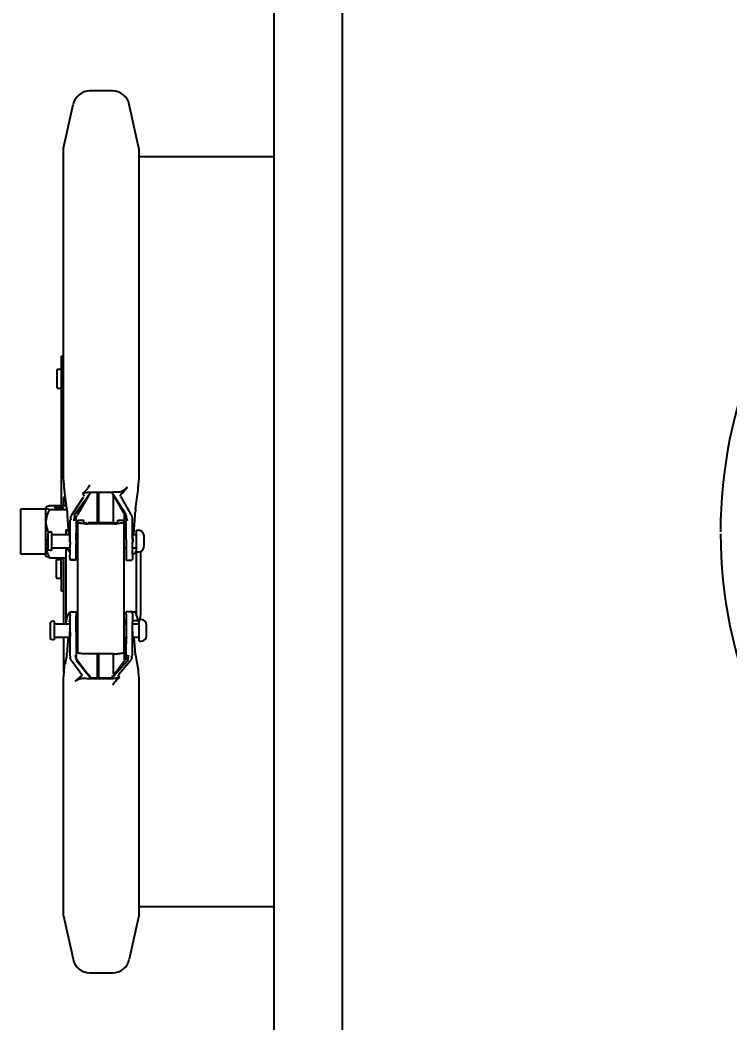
# Model space of a CAD drawing. Header units: millimetres. Extents: x 11802 to 19889, y -472 to 9054.
# Drawn here: x 13176.6 to 13366, y 3112.9 to 3380.4 of the extents above; entities that cross this region are included whole.
import ezdxf

# ---------------------------------------------------------------- set-up
doc = ezdxf.new("R2010")
doc.units = ezdxf.units.MM
doc.header["$LTSCALE"] = 307.34
doc.header["$PDMODE"] = 3
doc.header["$PDSIZE"] = 8
doc.layers.get('0').update_dxf_attribs({"linetype": 'CONTINUOUS'})
doc.layers.get('Defpoints').update_dxf_attribs({"linetype": 'CONTINUOUS'})
doc.styles.get("Standard").update_dxf_attribs({"font": 'calibri.ttf'})
doc.dimstyles.new('DIMSTYLE_1', dxfattribs={"dimtxt": 35, "dimasz": 35, "dimexe": 1.5, "dimexo": 1, "dimgap": 0.875, "dimtad": 1, "dimdsep": 46, "dimtxsty": 'Standard', "dimblk": '_FILLED', "dimblk1": '_FILLED', "dimblk2": '_FILLED', "dimcen": 0.09, "dimazin": 2, "dimtp": 0.01, "dimtm": 0.01, "dimtfac": 1, "dimtofl": 0, "dimtmove": 0, "dimatfit": 3, "dimldrblk": '_FILLED', "dimfxl": 1, "dimtolj": 1, "dimarcsym": 0})

# ---------------------------------------------------------------- blocks, each defined once
blk = doc.blocks.new('_FILLED')
at = {"color": 0, "linetype": 'ByBlock'}
blk.add_solid([(0, 0), (-1, 0.2143), (-1, -0.2143)], dxfattribs=at)
blk = doc.blocks.new('*D261')
at = {"color": 0, "linetype": 'Continuous', "lineweight": -2}
for p, q in [((12345.6, 3309.82), (12345.6, 3643.34)), ((13969.99, 3376.87), (13969.99, 3643.34)), ((13934.99, 3641.84), (12380.6, 3641.84))]:
    blk.add_line(p, q, dxfattribs=at)
at = {"layer": 'Defpoints', "color": 0}
for p in [(12345.6, 3641.84), (13969.99, 3375.87), (12345.6, 3308.82)]:
    blk.add_point(p, dxfattribs=at)
at = {"color": 0, "linetype": 'ByBlock', "lineweight": -2, "xscale": 35, "yscale": 35, "zscale": 35, "rotation": 180}
blk.add_blockref('_FILLED', (12345.6, 3641.84), dxfattribs=at)
at = {"color": 0, "linetype": 'ByBlock', "lineweight": -2, "xscale": 35, "yscale": 35, "zscale": 35}
blk.add_blockref('_FILLED', (13969.99, 3641.84), dxfattribs=at)
at = {"color": 0, "insert": (13157.8, 3660.57), "char_height": 35, "attachment_point": 5}
blk.add_mtext('\\A1;\\A1;C', dxfattribs=at)

msp = doc.modelspace()

# ---------------------------------------------------------------- linework, layer by layer
at = {"color": 0, "linetype": 'Continuous'}
for p, q in [((13244.44067, 2994.4293), (13244.44067, 3534.35779)), ((13262.54327, 3534.35779), (13262.54327, 2994.4293)), ((13201.25023, 3361.46605), (13195.23371, 3361.46605)), ((13188.17934, 3346.20983), (13190.74115, 3357.85441)), ((13208.3046, 3346.20983), (13205.74279, 3357.85441)), ((13188.17934, 3260.00522), (13188.17934, 3346.20983)), ((13208.3046, 3346.20983), (13208.3046, 3259.9854)), ((13244.44067, 3343.86605), (13208.3046, 3343.86605)), ((13188.17934, 3290.72261), (13187.63688, 3290.72261)), ((13187.63688, 3250.81667), (13187.63688, 3290.72258)), ((13186.48688, 3287.22261), (13186.43688, 3286.88483)), ((13186.48688, 3287.22261), (13187.58688, 3287.22261)), ((13186.43688, 3286.88483), (13186.43688, 3282.47455)), ((13186.43688, 3282.47455), (13186.48688, 3282.22261)), ((13186.48688, 3282.22261), (13187.58688, 3282.22261)), ((13188.35263, 3256.34501), (13188.33796, 3256.51855)), ((13188.37486, 3255.7923), (13188.36905, 3255.99867)), ((13189.06102, 3249.97747), (13188.37486, 3255.7923)), ((13188.67914, 3253.21367), (13188.17934, 3253.01067)), ((13188.17934, 3253.01067), (13188.17934, 3250.81667)), ((13188.17934, 3253.01067), (13188.70431, 3253.00035)), ((13188.48319, 3254.85545), (13188.49499, 3254.77426)), ((13190.5547, 3248.7189), (13193.53434, 3253.17381)), ((13195.44197, 3254.41782), (13191.21673, 3248.52061)), ((13194.925, 3253.67217), (13192.01876, 3248.62951)), ((13192.01876, 3248.62951), (13194.9265, 3253.6713)), ((13201.25023, 3254.41782), (13195.23371, 3254.41782)), ((13197.15864, 3254.41782), (13197.15864, 3246.25507)), ((13197.49197, 3254.41782), (13197.49197, 3246.25507)), ((13201.04197, 3254.41782), (13201.04197, 3254.4832)), ((13201.04197, 3254.41782), (13204.77137, 3248.64394)), ((13201.47683, 3253.74456), (13201.40552, 3253.86046)), ((13201.49197, 3246.25507), (13201.49197, 3253.74456)), ((13204.5024, 3248.55574), (13201.49197, 3253.71238)), ((13203.46542, 3253.19142), (13206.02964, 3248.70078)), ((13207.434, 3249.96733), (13207.96364, 3253.85729)), ((13176.69197, 3249.90184), (13176.69197, 3237.90184)), ((13183.49197, 3249.90184), (13176.69197, 3249.90184)), ((13183.49197, 3237.41778), (13183.49197, 3250.38591)), ((13189.06102, 3250.81667), (13184.49142, 3250.81667)), ((13184.49142, 3249.88565), (13189.06102, 3249.88565)), ((13189.14245, 3249.29053), (13189.12911, 3249.31039)), ((13189.20668, 3248.28817), (13189.53433, 3243.20807)), ((13189.94197, 3243.57281), (13189.94165, 3246.95891)), ((13190.44324, 3248.55464), (13190.5547, 3248.7189)), ((13191.15189, 3248.14074), (13191.19814, 3248.377)), ((13191.19814, 3248.377), (13191.21432, 3248.45784)), ((13191.54103, 3246.97845), (13191.53982, 3247.17019)), ((13191.54103, 3246.97845), (13191.54197, 3246.37912)), ((13192.01876, 3248.62951), (13191.86541, 3248.36772)), ((13192.04197, 3247.03922), (13193.64197, 3247.03922)), ((13192.04197, 3211.64947), (13192.04197, 3247.0392)), ((13193.64197, 3246.37912), (13193.64197, 3247.0392)), ((13202.64197, 3246.37912), (13202.64197, 3247.03922)), ((13202.64197, 3247.03922), (13204.24197, 3247.03922)), ((13204.24197, 3247.03922), (13204.24197, 3211.64947)), ((13204.49197, 3246.37912), (13204.49197, 3248.35749)), ((13204.5024, 3248.55574), (13204.61938, 3248.35749)), ((13204.77137, 3248.64394), (13204.92639, 3248.64394)), ((13204.8728, 3248.34463), (13204.84759, 3248.42068)), ((13204.90637, 3248.17565), (13204.8728, 3248.34463)), ((13204.97186, 3247.83538), (13204.90487, 3247.6035)), ((13204.90487, 3247.60117), (13204.93379, 3247.39087)), ((13204.92639, 3248.07257), (13204.97186, 3247.83538)), ((13204.93379, 3247.39087), (13204.94323, 3247.17357)), ((13204.94197, 3246.72553), (13204.94323, 3247.17357)), ((13206.54288, 3247.03836), (13206.54197, 3246.67638)), ((13206.95268, 3243.25575), (13207.27658, 3248.27749)), ((13207.30434, 3249.22139), (13207.35912, 3249.3403)), ((13188.89197, 3243.20807), (13188.89197, 3244.45945)), ((13188.89197, 3244.45945), (13189.45362, 3244.45945)), ((13191.54197, 3246.37912), (13191.54197, 3243.57281)), ((13191.91597, 3244.41138), (13191.91597, 3243.65807)), ((13201.64197, 3246.25507), (13194.64197, 3246.25507)), ((13201.64197, 3246.05658), (13194.64197, 3246.05658)), ((13204.76752, 3243.20807), (13204.76752, 3244.41138)), ((13204.94197, 3243.53864), (13204.94197, 3246.72553)), ((13206.54197, 3246.67638), (13206.54197, 3243.53864)), ((13207.69197, 3238.50807), (13207.69197, 3244.30807)), ((13207.69197, 3244.30807), (13208.19197, 3244.30807)), ((13184.33398, 3243.81593), (13183.99197, 3243.5565)), ((13183.99197, 3243.5565), (13183.99197, 3239.25964)), ((13184.75324, 3243.90807), (13184.33398, 3243.81593)), ((13184.99197, 3243.90807), (13184.75324, 3243.90807)), ((13184.99197, 3243.90807), (13184.99197, 3238.90807)), ((13184.99197, 3243.20807), (13189.68816, 3243.20807)), ((13189.9258, 3241.11064), (13189.93098, 3241.64016)), ((13191.54197, 3243.20807), (13192.04197, 3243.20807)), ((13204.24197, 3243.20807), (13204.76752, 3243.20807)), ((13206.55288, 3241.60599), (13206.55767, 3241.11338)), ((13206.79575, 3243.65807), (13206.82532, 3243.39974)), ((13206.79578, 3243.20807), (13207.69197, 3243.20807)), ((13209.69197, 3240.02545), (13209.69197, 3242.79069)), ((13184.33398, 3239.00021), (13183.99197, 3239.25964)), ((13184.75324, 3238.90807), (13184.33398, 3239.00021)), ((13184.99197, 3238.90807), (13184.75324, 3238.90807)), ((13184.99197, 3239.60807), (13189.83051, 3239.60807)), ((13188.89197, 3219.39345), (13188.89197, 3239.60807)), ((13189.90813, 3239.126), (13189.91003, 3239.42245)), ((13189.91003, 3239.42245), (13189.9113, 3239.59188)), ((13191.43051, 3239.60807), (13191.87177, 3239.60807)), ((13191.51002, 3239.42094), (13191.50813, 3239.12606)), ((13191.5113, 3239.59174), (13191.51002, 3239.42094)), ((13204.24197, 3239.60807), (13204.79309, 3239.60807)), ((13206.57259, 3239.53017), (13206.57531, 3239.1209)), ((13206.65349, 3239.60807), (13207.69197, 3239.60807)), ((13183.49197, 3237.90184), (13176.69197, 3237.90184)), ((13184.49142, 3236.98702), (13188.89197, 3236.98702)), ((13186.28688, 3236.54172), (13186.23688, 3236.33592)), ((13186.23688, 3236.33592), (13186.23688, 3231.60178)), ((13186.28688, 3236.54172), (13187.38688, 3236.54172)), ((13187.38688, 3236.54172), (13187.43688, 3236.3359)), ((13187.43688, 3236.3359), (13187.43688, 3231.60178)), ((13187.63688, 3228.04176), (13187.63688, 3236.98702)), ((13188.17934, 3236.98702), (13188.17934, 3219.39345)), ((13189.94197, 3236.43082), (13189.9378, 3236.38448)), ((13191.54002, 3236.38448), (13189.94002, 3236.38448)), ((13189.94197, 3236.43082), (13191.54197, 3236.43082)), ((13191.50613, 3238.65547), (13191.50576, 3238.47922)), ((13191.5378, 3236.38448), (13191.54197, 3236.43082)), ((13204.94197, 3236.35143), (13204.96091, 3236.72353)), ((13204.94197, 3236.35143), (13206.54197, 3236.35143)), ((13206.56091, 3236.72353), (13206.54197, 3236.35143)), ((13206.80862, 3238.06659), (13206.65349, 3238.06659)), ((13207.58907, 3238.50807), (13207.58907, 3222.02646)), ((13207.69197, 3238.50807), (13208.19197, 3238.50807)), ((13208.79612, 3222.46913), (13208.79612, 3238.66995)), ((13186.23688, 3231.60178), (13186.28688, 3231.54172)), ((13186.28688, 3231.54172), (13187.38688, 3231.54172)), ((13187.43688, 3231.60178), (13187.38688, 3231.54172)), ((13188.17934, 3228.04172), (13187.63688, 3228.04172)), ((13189.92349, 3221.589), (13189.94197, 3222.459)), ((13189.94197, 3222.459), (13189.9398, 3222.50535)), ((13191.53981, 3222.50535), (13189.93981, 3222.50535)), ((13191.54197, 3222.459), (13189.94197, 3222.459)), ((13191.54167, 3222.48713), (13191.54197, 3222.459)), ((13191.91597, 3220.22827), (13191.91597, 3219.84289)), ((13204.76752, 3219.39345), (13204.76752, 3220.22827)), ((13206.54197, 3222.5384), (13204.94197, 3222.5384)), ((13206.69946, 3220.22102), (13208.33305, 3220.22102)), ((13206.73044, 3220.25317), (13206.70273, 3220.61224)), ((13208.14577, 3220.45892), (13207.58907, 3222.02646)), ((13208.3634, 3214.69345), (13208.3634, 3220.49345)), ((13208.3634, 3220.49345), (13208.8634, 3220.49345)), ((13185.0054, 3220.00132), (13184.6634, 3219.74189)), ((13184.6634, 3219.74189), (13184.6634, 3215.44502)), ((13185.42467, 3220.09345), (13185.0054, 3220.00132)), ((13185.6634, 3220.09345), (13185.42467, 3220.09345)), ((13185.6634, 3220.09345), (13185.6634, 3215.09345)), ((13185.6634, 3219.39345), (13189.66846, 3219.39345)), ((13189.74311, 3220.11429), (13189.72654, 3219.89454)), ((13189.90654, 3219.86288), (13189.90715, 3220.04721)), ((13191.42171, 3219.39345), (13192.04197, 3219.39345)), ((13191.50714, 3220.04529), (13191.50654, 3219.86287)), ((13191.51137, 3218.04325), (13191.5126, 3217.87389)), ((13204.24197, 3219.39345), (13204.76752, 3219.39345)), ((13206.81311, 3219.39345), (13208.3634, 3219.39345)), ((13210.3634, 3216.21779), (13210.3634, 3218.96912)), ((13185.0054, 3215.18559), (13184.6634, 3215.44502)), ((13185.42467, 3215.09345), (13185.0054, 3215.18559)), ((13185.6634, 3215.09345), (13185.42467, 3215.09345)), ((13185.6634, 3215.79345), (13189.71057, 3215.79345)), ((13188.17934, 3215.79345), (13188.17934, 3206.40081)), ((13189.43706, 3215.79345), (13189.20737, 3212.51722)), ((13191.53105, 3215.79345), (13192.04197, 3215.79345)), ((13204.24197, 3215.79345), (13204.76752, 3215.79345)), ((13206.77348, 3215.79345), (13208.3634, 3215.79345)), ((13207.27726, 3212.50739), (13207.05333, 3215.70161)), ((13189.94197, 3211.13143), (13189.94197, 3214.01651)), ((13191.54197, 3214.01651), (13191.54197, 3211.08624)), ((13204.49197, 3209.72086), (13204.49197, 3213.98509)), ((13204.94197, 3211.20949), (13204.94197, 3213.98509)), ((13206.54197, 3213.98509), (13206.54229, 3210.87288)), ((13208.3634, 3214.69345), (13208.8634, 3214.69345)), ((13189.04994, 3211.12198), (13188.52031, 3208.46061)), ((13189.17961, 3211.51439), (13189.12483, 3211.59443)), ((13189.17961, 3211.51439), (13189.14321, 3211.56772)), ((13189.94107, 3210.80205), (13189.94197, 3211.13143)), ((13190.50005, 3209.32213), (13190.3586, 3209.51623)), ((13191.51208, 3210.09528), (13191.57908, 3210.29645)), ((13191.55755, 3209.89308), (13191.51208, 3210.09528)), ((13191.54197, 3211.08624), (13191.54071, 3210.67902)), ((13191.55015, 3210.48515), (13191.54071, 3210.67902)), ((13191.57907, 3210.30021), (13191.55015, 3210.48515)), ((13191.57757, 3209.80641), (13191.61114, 3209.666)), ((13191.61114, 3209.666), (13191.63635, 3209.60351)), ((13194.62936, 3205.95794), (13191.86456, 3209.66381)), ((13201.64197, 3211.32693), (13194.64197, 3211.32693)), ((13197.15864, 3211.32693), (13197.15864, 3204.98885)), ((13197.49197, 3211.32693), (13197.49197, 3204.98885)), ((13201.04197, 3204.80348), (13205.26722, 3209.52145)), ((13201.49197, 3205.99892), (13201.49197, 3211.32693)), ((13206.0407, 3209.49744), (13202.9496, 3205.81377)), ((13204.46518, 3209.46673), (13204.61853, 3209.66988)), ((13204.7765, 3209.92781), (13204.61854, 3209.6699)), ((13204.77603, 3209.92796), (13204.82039, 3210.01905)), ((13204.94197, 3211.20949), (13204.94291, 3210.85728)), ((13204.94291, 3210.85728), (13204.94412, 3210.68548)), ((13205.2858, 3209.63935), (13205.26962, 3209.57316)), ((13205.33205, 3209.83567), (13205.2858, 3209.63935)), ((13207.3415, 3211.58353), (13207.35483, 3211.61425)), ((13207.42293, 3211.1018), (13208.10909, 3207.01128)), ((13193.01852, 3205.83103), (13190.50005, 3209.32213)), ((13191.71257, 3209.42278), (13191.55755, 3209.42278)), ((13195.44197, 3204.80348), (13191.71257, 3209.42278)), ((13204.46518, 3209.46673), (13201.04197, 3204.95077)), ((13201.04617, 3204.96044), (13204.46518, 3209.46673)), ((13207.94367, 3207.96766), (13207.965, 3207.87026)), ((13208.10909, 3207.01128), (13208.1149, 3206.84597)), ((13208.1149, 3206.84597), (13208.12096, 3206.70598)), ((13195.23371, 3204.80348), (13201.25023, 3204.80348)), ((13195.44197, 3204.80348), (13195.44197, 3204.86887)), ((13201.04197, 3204.88275), (13201.04197, 3204.80348)), ((13208.12096, 3206.70598), (13208.13131, 3206.56427)), ((13208.13131, 3206.56427), (13208.14599, 3206.42104)), ((13188.17934, 3141.52227), (13188.17934, 3203.36095)), ((13208.3046, 3203.34252), (13208.3046, 3141.52227)), ((13244.44067, 3143.86605), (13208.3046, 3143.86605)), ((13188.17934, 3141.52227), (13190.74115, 3129.87769)), ((13208.3046, 3141.52227), (13205.74279, 3129.87769)), ((13195.23371, 3126.26605), (13201.25023, 3126.26605))]:
    msp.add_line(p, q, dxfattribs=at)
for points in [[(13188.36905, 3255.99867), (13188.36299, 3256.17165), (13188.35263, 3256.34501)], [(13208.15053, 3256.54556), (13208.13488, 3256.35367), (13208.12464, 3256.16426), (13208.11954, 3255.9772)], [(13191.21673, 3248.52061), (13191.15006, 3248.57728), (13191.15006, 3248.64394)], [(13204.84759, 3248.42068), (13204.83245, 3248.52617), (13204.79861, 3248.59889), (13204.7901, 3248.60262)], [(13206.02964, 3248.70078), (13206.07683, 3248.62006), (13206.12534, 3248.53806)], [(13207.49803, 3238.59163), (13207.53037, 3238.68768), (13207.56331, 3238.79723)], [(13207.58907, 3222.02646), (13207.56198, 3222.0978), (13207.53161, 3222.16849), (13207.49803, 3222.23848)], [(13191.63635, 3209.60351), (13191.65149, 3209.51759), (13191.68533, 3209.45891), (13191.69384, 3209.45591)], [(13205.26722, 3209.52145), (13205.33388, 3209.47611), (13205.33388, 3209.42278)], [(13188.33341, 3206.40081), (13188.34906, 3206.55946), (13188.35931, 3206.71442), (13188.3644, 3206.8658)]]:
    msp.add_lwpolyline(points, dxfattribs=at)
for centre, radius, start, end in [((13195.23371, 3356.86605), 4.6, 90, 167.5925815), ((13201.25023, 3356.86605), 4.6, 12.4074185, 90), ((13184.06513, 3263.28811), 13.13438, 324.4707093, 328.2477577), ((13190.58901, 3256.20075), 17.53196, 352.3183808, 359.2694149), ((13194.62297, 3265.45555), 19.39897, 267.0995035, 270.0561173), ((13201.6604, 3265.48462), 19.42804, 269.9456377, 272.8742403), ((13208.19197, 3242.80807), 1.5, 0, 90), ((13086.68168, 3243.32679), 104.85999, 359.1159241, 359.9366387), ((13015.80976, 3243.56696), 175.73221, 359.883889, 0.0019088), ((13321.13653, 3243.38766), 114.59466, 179.9245138, 180.8563779), ((13289.07685, 3239.87181), 82.41846, 178.4223013, 179.1260272), ((13302.96107, 3238.36048), 113.05553, 179.6120335, 180.3664225), ((13884.84555, 3233.71841), 694.95907, 179.39053728, 179.51575687), ((13356.19515, 3238.19132), 164.68967, 179.6748009, 179.8385202), ((13190.05071, 3239.8271), 1.86427, 336.6884548, 340.2696961), ((13073.1979, 3238.28593), 131.77997, 359.9132082, 0.2920385), ((12544.85939, 3234.08738), 661.73558, 0.47126418, 0.60835094), ((13084.47203, 3238.32813), 122.10585, 359.7583138, 0.3719979), ((13208.19197, 3240.00807), 1.5, 270, 0), ((13148.96309, 3238.04887), 56.0142, 358.8897947, 359.7603556), ((13119.73319, 3238.2379), 85.24467, 359.7154738, 359.8981125), ((13432.08141, 3201.69317), 243.03743, 175.516939, 175.6530761), ((13302.17177, 3219.62827), 112.26541, 178.9992679, 179.7861894), ((13305.93397, 3219.609), 114.42766, 179.0843832, 179.7815409), ((13328.92748, 3219.0749), 137.42687, 178.6391009, 179.0149273), ((13150.99383, 3223.2756), 40.55636, 358.6764045, 358.8462734), ((13092.30275, 3219.62405), 112.67527, 0.3350954, 0.7806847), ((13065.42036, 3219.49125), 139.55797, 359.9822405, 0.3250709), ((13208.8634, 3218.99345), 1.5, 0, 90), ((13339.99447, 3219.4794), 150.08842, 179.8536089, 180.016857), ((13399.01206, 3219.53829), 209.10603, 180.0282358, 180.4089865), ((14072.36763, 3224.95646), 882.48333, 180.44869181, 180.5898362), ((13341.54696, 3219.4796), 150.04091, 179.8536406, 180.0169641), ((13400.82643, 3219.53899), 209.3204, 180.0284171, 180.4094232), ((12424.45086, 3224.02657), 780.54502, 359.39908465, 359.57029159), ((13003.04528, 3219.50677), 201.93306, 359.6214635, 359.983321), ((12426.02606, 3224.02432), 780.5698, 359.39926902, 359.57034708), ((13004.41715, 3219.50733), 202.16118, 359.6212562, 359.9831853), ((13052.47155, 3219.47237), 154.10677, 359.9909408, 0.1535451), ((13067.10631, 3214.07052), 122.83568, 359.974806, 0.8243169), ((13201.09514, 3215.67414), 3.67358, 353.7954526, 355.7282515), ((13326.863, 3214.04037), 121.92104, 179.1700206, 180.0259795), ((13208.8634, 3216.19345), 1.5, 270, 0), ((13193.21886, 3210.65094), 1.67687, 192.0728648, 200.3311703), ((13193.20972, 3210.64743), 1.66709, 200.3272433, 205.9435854), ((13193.13232, 3210.60289), 1.57768, 212.3895576, 216.5288005), ((13201.6604, 3230.75497), 19.42804, 269.9456376, 272.8742414), ((13195.17109, 3237.73214), 32.92812, 267.5036489, 269.2270976), ((13195.17524, 3237.71312), 32.90916, 269.2194326, 270.0251324), ((13202.52928, 3432.28156), 227.33494, 268.8956556, 269.234258), ((13200.41644, 3275.25373), 70.29289, 269.2457378, 270.5098776), ((13211.84931, 3195.99163), 12.68069, 144.8107404, 146.7038787), ((13195.23371, 3130.86605), 4.6, 192.4074185, 270), ((13201.25023, 3130.86605), 4.6, 270, 347.5925815)]:
    msp.add_arc(centre, radius, start, end, dxfattribs=at)
for centre, major_axis, ratio, start_param, end_param in [((13198.49197, 3241.7688), (9.6, 0), 0.828103109, -2.866327814, -2.730453334), ((13198.49197, 3220.01321), (9.6, 0), 0.579997974, 9.013638642, 9.424777961), ((13208.38416, 3222.22102), (0.05333, 1.99997), 0.204249835, 3.642792784, 4.842208326)]:
    msp.add_ellipse(centre, major_axis=major_axis, ratio=ratio, start_param=start_param, end_param=end_param, dxfattribs=at)
for points, knots in [([(13488.49197, 3369.77185), (13472.04286, 3369.77185), (13439.0654, 3363.10995), (13397.70627, 3335.00446), (13370.01496, 3293.35791), (13363.49197, 3260.33714), (13363.49197, 3243.86605)], [0, 0, 0, 0, 0.252032929, 0.499584676, 0.747630362, 1, 1, 1, 1]), ([(13194.27039, 3255.03775), (13194.25159, 3255.01637), (13194.21365, 3254.9739), (13194.17512, 3254.93197), (13194.1557, 3254.91114)], [0, 0, 0, 0, 0.499969856, 1, 1, 1, 1]), ([(13205.17934, 3255.80471), (13204.79126, 3255.24927), (13203.96169, 3254.62288), (13203.01802, 3254.46142), (13202.74706, 3254.4496)], [0, 0, 0, 0, 0.714146463, 1, 1, 1, 1]), ([(13203.4654, 3253.19135), (13203.20808, 3253.64695), (13204.39812, 3254.61815), (13204.88069, 3255.37705), (13205.17937, 3255.80471)], [0, 0, 0, 0, 0.500762397, 1, 1, 1, 1]), ([(13193.92861, 3254.21345), (13193.81353, 3254.18755), (13193.58494, 3254.13635), (13193.35466, 3254.09273), (13193.23973, 3254.0749)], [0, 0, 0, 0, 0.503533186, 1, 1, 1, 1]), ([(13193.77517, 3254.53154), (13193.68827, 3254.45001), (13193.51183, 3254.28984), (13193.33261, 3254.13283), (13193.24293, 3254.05445)], [0, 0, 0, 0, 0.500113846, 1, 1, 1, 1]), ([(13193.24293, 3254.05445), (13193.35468, 3253.92374), (13193.7067, 3253.77282), (13193.57401, 3253.34245), (13193.44982, 3253.26957)], [0, 0, 0, 0, 0.544273025, 1, 1, 1, 1]), ([(13194.1557, 3254.91114), (13194.09467, 3254.84563), (13193.96972, 3254.71712), (13193.84055, 3254.59289), (13193.77517, 3254.53154)], [0, 0, 0, 0, 0.499670366, 1, 1, 1, 1]), ([(13194.59057, 3254.35128), (13194.47944, 3254.33209), (13194.25834, 3254.2879), (13194.03849, 3254.23818), (13193.92861, 3254.21345)], [0, 0, 0, 0, 0.500320712, 1, 1, 1, 1]), ([(13195.23371, 3254.41782), (13195.126, 3254.4159), (13194.91048, 3254.40098), (13194.69695, 3254.36964), (13194.59057, 3254.35128)], [0, 0, 0, 0, 0.499478002, 1, 1, 1, 1]), ([(13201.48185, 3254.43113), (13201.45061, 3254.43295), (13201.38803, 3254.43713), (13201.32554, 3254.44243), (13201.29427, 3254.4454)], [0, 0, 0, 0, 0.499084524, 1, 1, 1, 1]), ([(13184.49142, 3250.81667), (13184.36493, 3250.78528), (13184.04015, 3250.67949), (13183.56885, 3250.60741), (13183.49197, 3250.38591)], [0, 0, 0, 0, 0.357258408, 1, 1, 1, 1]), ([(13183.49197, 3250.31641), (13183.51509, 3250.24981), (13183.69397, 3250.13487), (13183.8647, 3250.0701), (13183.97862, 3250.03164)], [0, 0, 0, 0, 0.369636945, 1, 1, 1, 1]), ([(13183.97862, 3250.03164), (13184.05793, 3250.00485), (13184.22814, 3249.95329), (13184.40013, 3249.9083), (13184.49142, 3249.88565)], [0, 0, 0, 0, 0.470912935, 1, 1, 1, 1]), ([(13185.84197, 3250.35116), (13185.84197, 3250.43439), (13186.30487, 3250.46366), (13186.53155, 3250.47938), (13186.75988, 3250.45715)], [0, 0, 0, 0, 0.266220854, 1, 1, 1, 1]), ([(13187.56765, 3250.22766), (13187.1852, 3250.19955), (13186.78321, 3250.3057), (13185.84197, 3250.15505), (13185.84197, 3250.35116)], [0, 0, 0, 0, 0.661644477, 1, 1, 1, 1]), ([(13186.99197, 3250.49382), (13187.12711, 3250.49382), (13187.28718, 3250.51897), (13187.9983, 3250.40396), (13187.84634, 3250.37995)], [0, 0, 0, 0, 0.467638082, 1, 1, 1, 1]), ([(13187.9815, 3250.28054), (13187.92188, 3250.26775), (13187.78416, 3250.24659), (13187.64561, 3250.23339), (13187.56765, 3250.22766)], [0, 0, 0, 0, 0.438215665, 1, 1, 1, 1]), ([(13188.14197, 3250.35116), (13188.14197, 3250.33271), (13188.07077, 3250.30121), (13188.02173, 3250.28917), (13187.9815, 3250.28054)], [0, 0, 0, 0, 0.309518688, 1, 1, 1, 1]), ([(13189.06102, 3249.97747), (13189.07318, 3249.87435), (13189.09602, 3249.65591), (13189.11692, 3249.43731), (13189.12802, 3249.32208)], [0, 0, 0, 0, 0.472867629, 1, 1, 1, 1]), ([(13207.434, 3249.96736), (13207.42007, 3249.86493), (13207.39343, 3249.64626), (13207.36896, 3249.42735), (13207.35598, 3249.31118)], [0, 0, 0, 0, 0.469311082, 1, 1, 1, 1]), ([(13183.79113, 3248.28157), (13183.76194, 3248.1905), (13183.70711, 3248.00734), (13183.65995, 3247.82205), (13183.63847, 3247.72899)], [0, 0, 0, 0, 0.500349695, 1, 1, 1, 1]), ([(13189.12657, 3249.33808), (13189.13142, 3249.28486), (13189.14121, 3249.17682), (13189.15055, 3249.06874), (13189.1551, 3249.01388)], [0, 0, 0, 0, 0.492576627, 1, 1, 1, 1]), ([(13189.1551, 3249.01388), (13189.16443, 3248.90158), (13189.18227, 3248.6664), (13189.195, 3248.43087), (13189.20012, 3248.3078)], [0, 0, 0, 0, 0.477770979, 1, 1, 1, 1]), ([(13190.44324, 3248.55466), (13190.38879, 3248.47627), (13190.27884, 3248.31795), (13190.18086, 3248.15128), (13190.13814, 3248.06382)], [0, 0, 0, 0, 0.495090496, 1, 1, 1, 1]), ([(13190.98138, 3247.1904), (13190.97177, 3247.12773), (13190.9532, 3247.00029), (13190.93683, 3246.87254), (13190.92913, 3246.80761)], [0, 0, 0, 0, 0.492338978, 1, 1, 1, 1]), ([(13191.07005, 3247.70809), (13191.05438, 3247.6235), (13191.02327, 3247.45121), (13190.99489, 3247.27843), (13190.98138, 3247.1904)], [0, 0, 0, 0, 0.491333676, 1, 1, 1, 1]), ([(13191.15189, 3248.14074), (13191.13841, 3248.06935), (13191.11085, 3247.92518), (13191.08355, 3247.78096), (13191.07005, 3247.70809)], [0, 0, 0, 0, 0.495033112, 1, 1, 1, 1]), ([(13191.53982, 3247.17019), (13191.53934, 3247.24198), (13191.54098, 3247.38549), (13191.55265, 3247.52875), (13191.56258, 3247.59975)], [0, 0, 0, 0, 0.500356777, 1, 1, 1, 1]), ([(13191.56258, 3247.59975), (13191.57274, 3247.67245), (13191.60065, 3247.81252), (13191.65518, 3247.9458), (13191.69037, 3248.00509)], [0, 0, 0, 0, 0.51566016, 1, 1, 1, 1]), ([(13191.69037, 3248.00509), (13191.718, 3248.05164), (13191.78535, 3248.13978), (13191.87642, 3248.20406), (13191.92588, 3248.22881)], [0, 0, 0, 0, 0.49465023, 1, 1, 1, 1]), ([(13204.61938, 3248.35749), (13204.65234, 3248.30212), (13204.71423, 3248.18715), (13204.76624, 3248.06739), (13204.78993, 3248.00584)], [0, 0, 0, 0, 0.494256052, 1, 1, 1, 1]), ([(13204.78993, 3248.00584), (13204.81497, 3247.94082), (13204.85959, 3247.8075), (13204.8919, 3247.67066), (13204.90487, 3247.60117)], [0, 0, 0, 0, 0.496388771, 1, 1, 1, 1]), ([(13204.90487, 3247.6035), (13204.94642, 3247.53545), (13205.01599, 3247.38933), (13205.06276, 3247.23511), (13205.08266, 3247.15653)], [0, 0, 0, 0, 0.495858667, 1, 1, 1, 1]), ([(13205.08266, 3247.15653), (13205.09756, 3247.0977), (13205.12326, 3246.97885), (13205.14383, 3246.85908), (13205.15359, 3246.79904)], [0, 0, 0, 0, 0.499414247, 1, 1, 1, 1]), ([(13206.12476, 3248.5376), (13206.15128, 3248.49365), (13206.2049, 3248.4051), (13206.25657, 3248.31536), (13206.28156, 3248.26953)], [0, 0, 0, 0, 0.495765419, 1, 1, 1, 1]), ([(13206.28156, 3248.26953), (13206.29954, 3248.23654), (13206.33447, 3248.16986), (13206.3663, 3248.10162), (13206.38121, 3248.06702)], [0, 0, 0, 0, 0.499328607, 1, 1, 1, 1]), ([(13192.80332, 3246.15107), (13192.69524, 3246.16448), (13192.4757, 3246.21824), (13192.04197, 3246.22129), (13192.04197, 3246.37912)], [0, 0, 0, 0, 0.408304998, 1, 1, 1, 1]), ([(13193.64197, 3246.37912), (13193.64197, 3246.35696), (13193.9523, 3246.2168), (13194.19173, 3246.26267), (13194.4406, 3246.2869)], [0, 0, 0, 0, 0.081393483, 1, 1, 1, 1]), ([(13201.64197, 3246.25507), (13201.75952, 3246.25507), (13201.89882, 3246.23322), (13202.5176, 3246.33323), (13202.38535, 3246.35414)], [0, 0, 0, 0, 0.46750414, 1, 1, 1, 1]), ([(13204.04483, 3246.25592), (13203.96592, 3246.2322), (13203.50099, 3246.13382), (13203.02592, 3246.10104), (13202.6346, 3246.08101)], [0, 0, 0, 0, 0.173736688, 1, 1, 1, 1]), ([(13204.24197, 3246.37912), (13204.24197, 3246.35241), (13204.16674, 3246.2921), (13204.09564, 3246.2712), (13204.04483, 3246.25592)], [0, 0, 0, 0, 0.334783557, 1, 1, 1, 1]), ([(13204.49151, 3245.82911), (13204.45606, 3245.93471), (13204.38694, 3246.13194), (13204.3218, 3246.33071), (13204.29582, 3246.42483)], [0, 0, 0, 0, 0.532879202, 1, 1, 1, 1]), ([(13204.63889, 3245.34065), (13204.61714, 3245.42524), (13204.57048, 3245.58889), (13204.51785, 3245.75066), (13204.49151, 3245.82911)], [0, 0, 0, 0, 0.513478967, 1, 1, 1, 1]), ([(13189.65553, 3243.2498), (13189.6546, 3243.31809), (13189.65909, 3243.45492), (13189.67641, 3243.59072), (13189.68819, 3243.65807)], [0, 0, 0, 0, 0.49971079, 1, 1, 1, 1]), ([(13189.68819, 3243.65807), (13189.72481, 3243.65843), (13189.70031, 3243.43829), (13189.73833, 3243.34684), (13189.74568, 3243.24402)], [0, 0, 0, 0, 0.262129036, 1, 1, 1, 1]), ([(13189.74568, 3243.24402), (13189.75548, 3243.10681), (13189.79319, 3242.40228), (13189.80685, 3241.69678), (13189.81596, 3241.12895)], [0, 0, 0, 0, 0.194991273, 1, 1, 1, 1]), ([(13204.94431, 3243.19426), (13204.94462, 3243.24025), (13204.94541, 3243.33143), (13204.94661, 3243.4226), (13204.94732, 3243.46779)], [0, 0, 0, 0, 0.504421058, 1, 1, 1, 1]), ([(13206.73826, 3243.24394), (13206.74089, 3243.28077), (13206.74612, 3243.34909), (13206.7523, 3243.41734), (13206.7555, 3243.44878)], [0, 0, 0, 0, 0.538792662, 1, 1, 1, 1]), ([(13206.7555, 3243.44878), (13206.76081, 3243.50101), (13206.77832, 3243.54937), (13206.77689, 3243.65825), (13206.79575, 3243.65807)], [0, 0, 0, 0, 0.735665937, 1, 1, 1, 1]), ([(13363.4929, 3243.38085), (13363.55576, 3226.95112), (13370.17133, 3194.03961), (13397.88924, 3152.5653), (13439.18415, 3124.58975), (13472.08187, 3117.96025), (13488.49197, 3117.96025)], [0, 0, 0, 0, 0.252351217, 0.500382293, 0.747952129, 1, 1, 1, 1]), ([(13183.52971, 3240.57858), (13183.52061, 3240.51612), (13183.50514, 3240.39092), (13183.49537, 3240.26514), (13183.49197, 3240.20225)], [0, 0, 0, 0, 0.50056883, 1, 1, 1, 1]), ([(13183.63847, 3241.10454), (13183.61534, 3241.01783), (13183.57389, 3240.84348), (13183.5426, 3240.66701), (13183.52971, 3240.57858)], [0, 0, 0, 0, 0.501081477, 1, 1, 1, 1]), ([(13191.52691, 3238.691), (13191.57304, 3238.7503), (13191.6607, 3238.87821), (13191.73131, 3239.01635), (13191.76279, 3239.08935)], [0, 0, 0, 0, 0.485869437, 1, 1, 1, 1]), ([(13191.80553, 3239.19774), (13191.82839, 3239.26144), (13191.86787, 3239.39315), (13191.89298, 3239.52838), (13191.90176, 3239.59735)], [0, 0, 0, 0, 0.493272659, 1, 1, 1, 1]), ([(13204.97616, 3238.95762), (13204.97566, 3239.06292), (13204.97444, 3239.27763), (13204.97289, 3239.49233), (13204.97203, 3239.60174)], [0, 0, 0, 0, 0.490449049, 1, 1, 1, 1]), ([(13184.49142, 3236.98702), (13184.36493, 3237.0184), (13184.04015, 3237.12419), (13183.56885, 3237.19628), (13183.49197, 3237.41778)], [0, 0, 0, 0, 0.357258408, 1, 1, 1, 1]), ([(13189.93999, 3236.38501), (13189.91059, 3236.38966), (13189.96612, 3236.56911), (13189.92508, 3236.65013), (13189.92255, 3236.73825)], [0, 0, 0, 0, 0.252430733, 1, 1, 1, 1]), ([(13191.50576, 3238.47922), (13191.50563, 3238.39797), (13191.50554, 3238.23962), (13191.50579, 3238.08127), (13191.50601, 3238.00417)], [0, 0, 0, 0, 0.513122523, 1, 1, 1, 1]), ([(13191.50601, 3238.00417), (13191.50618, 3237.94124), (13191.50665, 3237.81879), (13191.50741, 3237.69635), (13191.50786, 3237.63683)], [0, 0, 0, 0, 0.513933624, 1, 1, 1, 1]), ([(13191.50786, 3237.63683), (13191.50869, 3237.52703), (13191.51075, 3237.32293), (13191.51398, 3237.11884), (13191.51581, 3237.02456)], [0, 0, 0, 0, 0.537990105, 1, 1, 1, 1]), ([(13191.52255, 3236.73825), (13191.52508, 3236.65013), (13191.56612, 3236.56912), (13191.51059, 3236.38966), (13191.53999, 3236.38501)], [0, 0, 0, 0, 0.747571339, 1, 1, 1, 1]), ([(13191.51581, 3237.02456), (13191.51679, 3236.97349), (13191.51882, 3236.87805), (13191.52128, 3236.78262), (13191.52255, 3236.73825)], [0, 0, 0, 0, 0.53500285, 1, 1, 1, 1]), ([(13204.96102, 3236.72351), (13204.96209, 3236.76115), (13204.96417, 3236.84116), (13204.96592, 3236.92118), (13204.96678, 3236.96356)], [0, 0, 0, 0, 0.470405272, 1, 1, 1, 1]), ([(13206.80852, 3238.06642), (13206.88527, 3238.06606), (13207.03614, 3238.08094), (13207.17444, 3238.14843), (13207.23165, 3238.1932)], [0, 0, 0, 0, 0.513764734, 1, 1, 1, 1]), ([(13207.23165, 3238.1932), (13207.25415, 3238.21081), (13207.29736, 3238.25047), (13207.33485, 3238.29546), (13207.35267, 3238.3194)], [0, 0, 0, 0, 0.489194825, 1, 1, 1, 1]), ([(13207.35267, 3238.3194), (13207.38969, 3238.36913), (13207.45535, 3238.48189), (13207.50257, 3238.60297), (13207.52359, 3238.66722)], [0, 0, 0, 0, 0.478371876, 1, 1, 1, 1]), ([(13189.90259, 3222.41935), (13189.86257, 3222.39928), (13189.78444, 3222.34658), (13189.72106, 3222.27716), (13189.69198, 3222.23848)], [0, 0, 0, 0, 0.480536315, 1, 1, 1, 1]), ([(13191.53756, 3222.49798), (13191.53789, 3222.49974), (13191.5385, 3222.50158), (13191.53905, 3222.50495), (13191.53973, 3222.50499)], [0, 0, 0, 0, 0.72456352, 1, 1, 1, 1]), ([(13191.53973, 3222.50499), (13191.54125, 3222.50509), (13191.54035, 3222.49545), (13191.54154, 3222.49162), (13191.54167, 3222.48713)], [0, 0, 0, 0, 0.253643189, 1, 1, 1, 1]), ([(13191.76276, 3220.99401), (13191.73247, 3221.07168), (13191.66487, 3221.22123), (13191.58315, 3221.36345), (13191.54008, 3221.43137)], [0, 0, 0, 0, 0.509002656, 1, 1, 1, 1]), ([(13204.76752, 3220.22827), (13204.76752, 3220.3105), (13204.76735, 3220.47788), (13204.77942, 3220.6454), (13204.79266, 3220.72958)], [0, 0, 0, 0, 0.491069446, 1, 1, 1, 1]), ([(13204.96755, 3221.15927), (13204.96522, 3221.3302), (13204.95952, 3221.78995), (13204.94197, 3222.24956), (13204.94197, 3222.5384)], [0, 0, 0, 0, 0.371802586, 1, 1, 1, 1]), ([(13206.54549, 3222.5263), (13206.54495, 3222.52997), (13206.54713, 3222.53265), (13206.54216, 3222.53899), (13206.54197, 3222.5384)], [0, 0, 0, 0, 0.855250025, 1, 1, 1, 1]), ([(13206.54197, 3222.5384), (13206.54197, 3222.43911), (13206.56719, 3221.55492), (13206.57563, 3220.6705), (13206.57777, 3219.88535)], [0, 0, 0, 0, 0.112254702, 1, 1, 1, 1]), ([(13207.12124, 3222.47646), (13207.03617, 3222.47643), (13206.84835, 3222.43725), (13206.67392, 3222.36501), (13206.58013, 3222.32101)], [0, 0, 0, 0, 0.450879195, 1, 1, 1, 1]), ([(13207.49803, 3222.23848), (13207.46463, 3222.30998), (13207.36083, 3222.44157), (13207.19805, 3222.47649), (13207.12124, 3222.47646)], [0, 0, 0, 0, 0.506748538, 1, 1, 1, 1]), ([(13189.71058, 3215.34305), (13189.67441, 3215.34318), (13189.69913, 3215.56047), (13189.66732, 3215.65216), (13189.66348, 3215.7544)], [0, 0, 0, 0, 0.261126121, 1, 1, 1, 1]), ([(13189.7689, 3215.77777), (13189.7623, 3215.66985), (13189.72552, 3215.57296), (13189.74911, 3215.34292), (13189.71058, 3215.34305)], [0, 0, 0, 0, 0.737248717, 1, 1, 1, 1]), ([(13189.81596, 3217.31376), (13189.80938, 3216.90353), (13189.79946, 3216.39127), (13189.77512, 3215.87956), (13189.7689, 3215.77777)], [0, 0, 0, 0, 0.800928528, 1, 1, 1, 1]), ([(13204.63912, 3214.66822), (13204.66276, 3214.76819), (13204.70561, 3214.97002), (13204.73604, 3215.17421), (13204.7472, 3215.27711)], [0, 0, 0, 0, 0.498110971, 1, 1, 1, 1]), ([(13204.75851, 3215.40051), (13204.76143, 3215.43968), (13204.76592, 3215.51793), (13204.76752, 3215.5963), (13204.76752, 3215.63538)], [0, 0, 0, 0, 0.501252503, 1, 1, 1, 1]), ([(13206.71505, 3215.77768), (13206.70883, 3215.87947), (13206.68447, 3216.39122), (13206.67456, 3216.9035), (13206.66798, 3217.31376)], [0, 0, 0, 0, 0.199064795, 1, 1, 1, 1]), ([(13206.77337, 3215.34305), (13206.73484, 3215.34292), (13206.75843, 3215.57291), (13206.72165, 3215.66978), (13206.71505, 3215.77768)], [0, 0, 0, 0, 0.262758417, 1, 1, 1, 1]), ([(13206.82048, 3215.7547), (13206.81664, 3215.65238), (13206.7848, 3215.56063), (13206.80955, 3215.34317), (13206.77337, 3215.34305)], [0, 0, 0, 0, 0.738862588, 1, 1, 1, 1]), ([(13204.3735, 3213.71171), (13204.39198, 3213.77904), (13204.43114, 3213.91569), (13204.4713, 3214.05204), (13204.49153, 3214.12148)], [0, 0, 0, 0, 0.491193869, 1, 1, 1, 1]), ([(13204.49153, 3214.12148), (13204.51755, 3214.21079), (13204.56969, 3214.39224), (13204.61709, 3214.57503), (13204.63912, 3214.66822)], [0, 0, 0, 0, 0.492754024, 1, 1, 1, 1]), ([(13207.30263, 3212.16973), (13207.29883, 3212.22391), (13207.29171, 3212.3378), (13207.28627, 3212.45178), (13207.28382, 3212.51151)], [0, 0, 0, 0, 0.476014067, 1, 1, 1, 1]), ([(13207.35737, 3211.5916), (13207.34735, 3211.68136), (13207.32626, 3211.8738), (13207.30985, 3212.06672), (13207.30263, 3212.16973)], [0, 0, 0, 0, 0.466578208, 1, 1, 1, 1]), ([(13189.04994, 3211.12196), (13189.06461, 3211.1958), (13189.09193, 3211.36105), (13189.11539, 3211.52683), (13189.12797, 3211.61812)], [0, 0, 0, 0, 0.449605403, 1, 1, 1, 1]), ([(13190.35918, 3209.51672), (13190.3135, 3209.57814), (13190.22097, 3209.70154), (13190.13842, 3209.8325), (13190.10273, 3209.90154)], [0, 0, 0, 0, 0.496192872, 1, 1, 1, 1]), ([(13191.41193, 3210.65691), (13191.39416, 3210.71572), (13191.36414, 3210.83584), (13191.34119, 3210.95737), (13191.33035, 3211.01865)], [0, 0, 0, 0, 0.496799241, 1, 1, 1, 1]), ([(13191.57908, 3210.29645), (13191.54129, 3210.35059), (13191.47648, 3210.46759), (13191.43127, 3210.59293), (13191.41193, 3210.65691)], [0, 0, 0, 0, 0.496899176, 1, 1, 1, 1]), ([(13191.80009, 3209.75777), (13191.78379, 3209.78344), (13191.75245, 3209.83608), (13191.72412, 3209.89039), (13191.71063, 3209.9181)], [0, 0, 0, 0, 0.496661237, 1, 1, 1, 1]), ([(13192.07159, 3211.60117), (13192.06312, 3211.60808), (13192.04894, 3211.62174), (13192.04197, 3211.64104), (13192.04197, 3211.64947)], [0, 0, 0, 0, 0.564308634, 1, 1, 1, 1]), ([(13192.23892, 3211.52633), (13192.20437, 3211.53672), (13192.14642, 3211.55663), (13192.09116, 3211.58521), (13192.07159, 3211.60117)], [0, 0, 0, 0, 0.588226351, 1, 1, 1, 1]), ([(13192.80332, 3211.42143), (13192.69501, 3211.43486), (13192.50551, 3211.46247), (13192.31779, 3211.50261), (13192.23892, 3211.52633)], [0, 0, 0, 0, 0.569910234, 1, 1, 1, 1]), ([(13204.04483, 3211.52627), (13203.96592, 3211.50256), (13203.50099, 3211.40417), (13203.02592, 3211.37139), (13202.6346, 3211.35137)], [0, 0, 0, 0, 0.17373667, 1, 1, 1, 1]), ([(13204.24197, 3211.64947), (13204.24197, 3211.62277), (13204.16674, 3211.56245), (13204.09564, 3211.54155), (13204.04483, 3211.52627)], [0, 0, 0, 0, 0.334783591, 1, 1, 1, 1]), ([(13204.92137, 3210.30538), (13204.91025, 3210.23603), (13204.87942, 3210.1042), (13204.81265, 3209.98345), (13204.76994, 3209.93531)], [0, 0, 0, 0, 0.521838015, 1, 1, 1, 1]), ([(13204.94412, 3210.68548), (13204.94461, 3210.62162), (13204.94299, 3210.49456), (13204.93136, 3210.36776), (13204.92137, 3210.30538)], [0, 0, 0, 0, 0.502685055, 1, 1, 1, 1]), ([(13205.49196, 3210.60195), (13205.50386, 3210.67086), (13205.5268, 3210.81435), (13205.54591, 3210.95841), (13205.55482, 3211.03325)], [0, 0, 0, 0, 0.481267421, 1, 1, 1, 1]), ([(13206.0407, 3209.49743), (13206.08193, 3209.54556), (13206.16522, 3209.64254), (13206.24357, 3209.74377), (13206.28031, 3209.79674)], [0, 0, 0, 0, 0.49575349, 1, 1, 1, 1]), ([(13206.28031, 3209.79674), (13206.29185, 3209.81338), (13206.31438, 3209.84703), (13206.33559, 3209.88153), (13206.3458, 3209.89901)], [0, 0, 0, 0, 0.500110265, 1, 1, 1, 1]), ([(13207.42293, 3211.1018), (13207.41018, 3211.17777), (13207.38685, 3211.34532), (13207.36671, 3211.51322), (13207.35592, 3211.60467)], [0, 0, 0, 0, 0.455493512, 1, 1, 1, 1]), ([(13188.3644, 3206.8658), (13188.36618, 3206.9685), (13188.37225, 3207.16864), (13188.38379, 3207.36854), (13188.39083, 3207.46577)], [0, 0, 0, 0, 0.513086537, 1, 1, 1, 1]), ([(13193.01855, 3205.8311), (13193.25685, 3205.49734), (13192.06823, 3204.79546), (13191.6104, 3204.32735), (13191.30457, 3204.03852)], [0, 0, 0, 0, 0.4936472, 1, 1, 1, 1]), ([(13197.4924, 3204.97797), (13197.60168, 3204.97967), (13197.82015, 3204.98324), (13198.03861, 3204.98699), (13198.1478, 3204.98885)], [0, 0, 0, 0, 0.500207605, 1, 1, 1, 1]), ([(13201.25023, 3204.80348), (13201.29074, 3204.80417), (13201.37172, 3204.80701), (13201.45256, 3204.81253), (13201.49292, 3204.81588)], [0, 0, 0, 0, 0.500114359, 1, 1, 1, 1]), ([(13201.49292, 3204.81588), (13201.55993, 3204.82146), (13201.69378, 3204.8359), (13201.82692, 3204.85563), (13201.89337, 3204.86649)], [0, 0, 0, 0, 0.499673122, 1, 1, 1, 1]), ([(13201.49745, 3205.59634), (13201.5392, 3205.65211), (13201.61241, 3205.74769), (13201.68928, 3205.84069), (13201.72456, 3205.87719)], [0, 0, 0, 0, 0.57847405, 1, 1, 1, 1]), ([(13201.89337, 3204.86649), (13202.00446, 3204.88465), (13202.22552, 3204.9265), (13202.44544, 3204.97363), (13202.55533, 3204.99707)], [0, 0, 0, 0, 0.500446412, 1, 1, 1, 1]), ([(13202.21356, 3204.21679), (13202.2916, 3204.30071), (13202.45339, 3204.46399), (13202.62271, 3204.61933), (13202.70877, 3204.69578)], [0, 0, 0, 0, 0.498872132, 1, 1, 1, 1]), ([(13202.55533, 3204.99707), (13202.67043, 3205.02162), (13202.89912, 3205.07018), (13203.12934, 3205.11158), (13203.24421, 3205.12852)], [0, 0, 0, 0, 0.503359852, 1, 1, 1, 1]), ([(13202.70877, 3204.69578), (13202.73358, 3204.71782), (13202.78341, 3204.76167), (13202.83359, 3204.80512), (13202.85876, 3204.82677)], [0, 0, 0, 0, 0.499800798, 1, 1, 1, 1]), ([(13203.24101, 3205.14774), (13203.14532, 3205.22953), (13202.95322, 3205.29017), (13202.81744, 3205.56304), (13202.87399, 3205.63067)], [0, 0, 0, 0, 0.58812567, 1, 1, 1, 1]), ([(13202.85876, 3204.82677), (13202.92184, 3204.88102), (13203.0489, 3204.98844), (13203.17695, 3205.09468), (13203.24101, 3205.14774)], [0, 0, 0, 0, 0.500036407, 1, 1, 1, 1]), ([(13202.87399, 3205.63067), (13202.89186, 3205.65204), (13202.9428, 3205.6947), (13203.00027, 3205.72662), (13203.03412, 3205.74326)], [0, 0, 0, 0, 0.424815008, 1, 1, 1, 1])]:
    msp.add_open_spline(points, degree=3, knots=knots, dxfattribs=at)
for points in [[(13188.33796, 3256.51855), (13188.22554, 3257.67653), (13188.17934, 3258.84179), (13188.17934, 3260.00522)], [(13208.3046, 3259.9854), (13208.3046, 3258.83764), (13208.25957, 3257.68813), (13208.15053, 3256.54556)], [(13188.48627, 3254.85551), (13188.43242, 3255.16533), (13188.39171, 3255.47829), (13188.37486, 3255.7923)], [(13194.75414, 3255.65547), (13194.60207, 3255.44269), (13194.4431, 3255.23414), (13194.27039, 3255.03775)], [(13202.74706, 3254.4496), (13202.32568, 3254.43119), (13201.90292, 3254.40659), (13201.48185, 3254.43113)], [(13184.49142, 3249.88565), (13184.21314, 3249.37287), (13183.96925, 3248.83714), (13183.79113, 3248.28157)], [(13183.63847, 3247.72899), (13183.55952, 3247.38701), (13183.50835, 3247.03691), (13183.49197, 3246.68632)], [(13190.13814, 3248.06382), (13189.9877, 3247.75589), (13189.96304, 3247.34843), (13190.10441, 3247.03623)], [(13206.38121, 3248.06702), (13206.50902, 3247.77041), (13206.52748, 3247.3952), (13206.40036, 3247.09829)], [(13207.27658, 3248.27749), (13207.29703, 3248.59447), (13207.31069, 3248.91263), (13207.35464, 3249.22722)], [(13183.49197, 3246.17016), (13183.53274, 3245.29783), (13183.79433, 3244.43036), (13184.15786, 3243.63633)], [(13193.64135, 3246.08142), (13193.36142, 3246.09589), (13193.0815, 3246.11656), (13192.80332, 3246.15107)], [(13204.76752, 3244.41138), (13204.76752, 3244.72409), (13204.71678, 3245.0378), (13204.63889, 3245.34065)], [(13183.97846, 3242.03266), (13183.84052, 3241.73345), (13183.7234, 3241.42289), (13183.63847, 3241.10454)], [(13189.93098, 3241.64016), (13189.93683, 3242.2608), (13189.94637, 3242.88157), (13189.9366, 3243.50217)], [(13191.53099, 3241.64016), (13191.52456, 3240.95735), (13191.51668, 3240.27456), (13191.5113, 3239.59174)], [(13204.95289, 3241.60599), (13204.94794, 3242.1354), (13204.94073, 3242.66484), (13204.94431, 3243.19426)], [(13204.97203, 3239.60174), (13204.96677, 3240.26983), (13204.95914, 3240.9379), (13204.95289, 3241.60599)], [(13206.68964, 3242.141), (13206.70006, 3242.50886), (13206.71204, 3242.87688), (13206.73826, 3243.24394)], [(13183.49197, 3239.7556), (13183.5084, 3239.45133), (13183.55988, 3239.14769), (13183.6384, 3238.85327)], [(13183.6384, 3238.85327), (13183.7233, 3238.53492), (13183.84043, 3238.22435), (13183.9784, 3237.92514)], [(13183.9784, 3237.92514), (13184.12764, 3237.60148), (13184.30206, 3237.28897), (13184.49142, 3236.98702)], [(13189.92255, 3236.73825), (13189.91396, 3237.0379), (13189.91011, 3237.33769), (13189.90785, 3237.63746)], [(13206.5768, 3237.81306), (13206.57496, 3237.44984), (13206.57136, 3237.08658), (13206.56102, 3236.72351)], [(13191.91597, 3220.22827), (13191.91597, 3220.48858), (13191.85735, 3220.7515), (13191.76276, 3220.99401)], [(13191.5126, 3217.87389), (13191.51761, 3217.20652), (13191.52481, 3216.53918), (13191.53105, 3215.87182)], [(13191.53105, 3215.87182), (13191.53653, 3215.28608), (13191.54777, 3214.70018), (13191.53663, 3214.11452)], [(13206.55296, 3215.8404), (13206.54744, 3215.25457), (13206.53614, 3214.66859), (13206.54734, 3214.08284)], [(13189.20737, 3212.51722), (13189.18844, 3212.24745), (13189.18721, 3211.97384), (13189.12931, 3211.70967)], [(13190.10273, 3209.90154), (13189.96974, 3210.15882), (13189.9663, 3210.50538), (13190.08358, 3210.77018)], [(13194.64197, 3211.32693), (13194.02828, 3211.32693), (13193.41234, 3211.34586), (13192.80332, 3211.42143)], [(13205.33205, 3209.83567), (13205.38929, 3210.09024), (13205.44755, 3210.34483), (13205.49196, 3210.60195)], [(13206.3458, 3209.89901), (13206.50204, 3210.16621), (13206.50972, 3210.54615), (13206.37953, 3210.82697)], [(13188.39083, 3207.46577), (13188.41498, 3207.79931), (13188.45504, 3208.13263), (13188.52031, 3208.46061)], [(13207.94078, 3207.96772), (13208.02435, 3207.65498), (13208.08735, 3207.33426), (13208.10909, 3207.01128)], [(13188.17934, 3203.36095), (13188.17934, 3204.37554), (13188.21767, 3205.39285), (13188.33341, 3206.40081)], [(13191.3046, 3204.03853), (13191.7057, 3204.41716), (13192.25003, 3204.65854), (13192.79117, 3204.76535)], [(13192.79117, 3204.76535), (13193.10128, 3204.82656), (13193.42109, 3204.84909), (13193.73688, 3204.83527)], [(13195.44197, 3204.9681), (13195.21351, 3205.28826), (13194.99745, 3205.61949), (13194.73761, 3205.91475)], [(13195.44197, 3204.9681), (13196.12542, 3204.9612), (13196.809, 3204.9674), (13197.4924, 3204.97797)], [(13201.04197, 3204.96362), (13201.19238, 3205.17554), (13201.34171, 3205.3883), (13201.49745, 3205.59634)], [(13201.48598, 3203.29925), (13201.71095, 3203.61823), (13201.94774, 3203.93095), (13202.21356, 3204.21679)], [(13208.14599, 3206.42104), (13208.26545, 3205.40047), (13208.3046, 3204.37005), (13208.3046, 3203.34252)]]:
    msp.add_open_spline(points, degree=3, dxfattribs=at)

# ---------------------------------------------------------------- dimensions: what is measured, and where the dimension line sits
dim = msp.add_linear_dim(base=(12345.60362, 3641.84033), p1=(13969.992, 3375.87267), p2=(12345.60362, 3308.81874), text='\\A1;C', dimstyle='DIMSTYLE_1', override={"dimtxsty": 'Standard', "dimldrblk": '_FILLED'}, dxfattribs=at)
dim.commit()
dim.dimension.update_dxf_attribs({"geometry": '*D261', "text_midpoint": (13157.79781, 3660.56533)})

doc.saveas('drawing.dxf')
